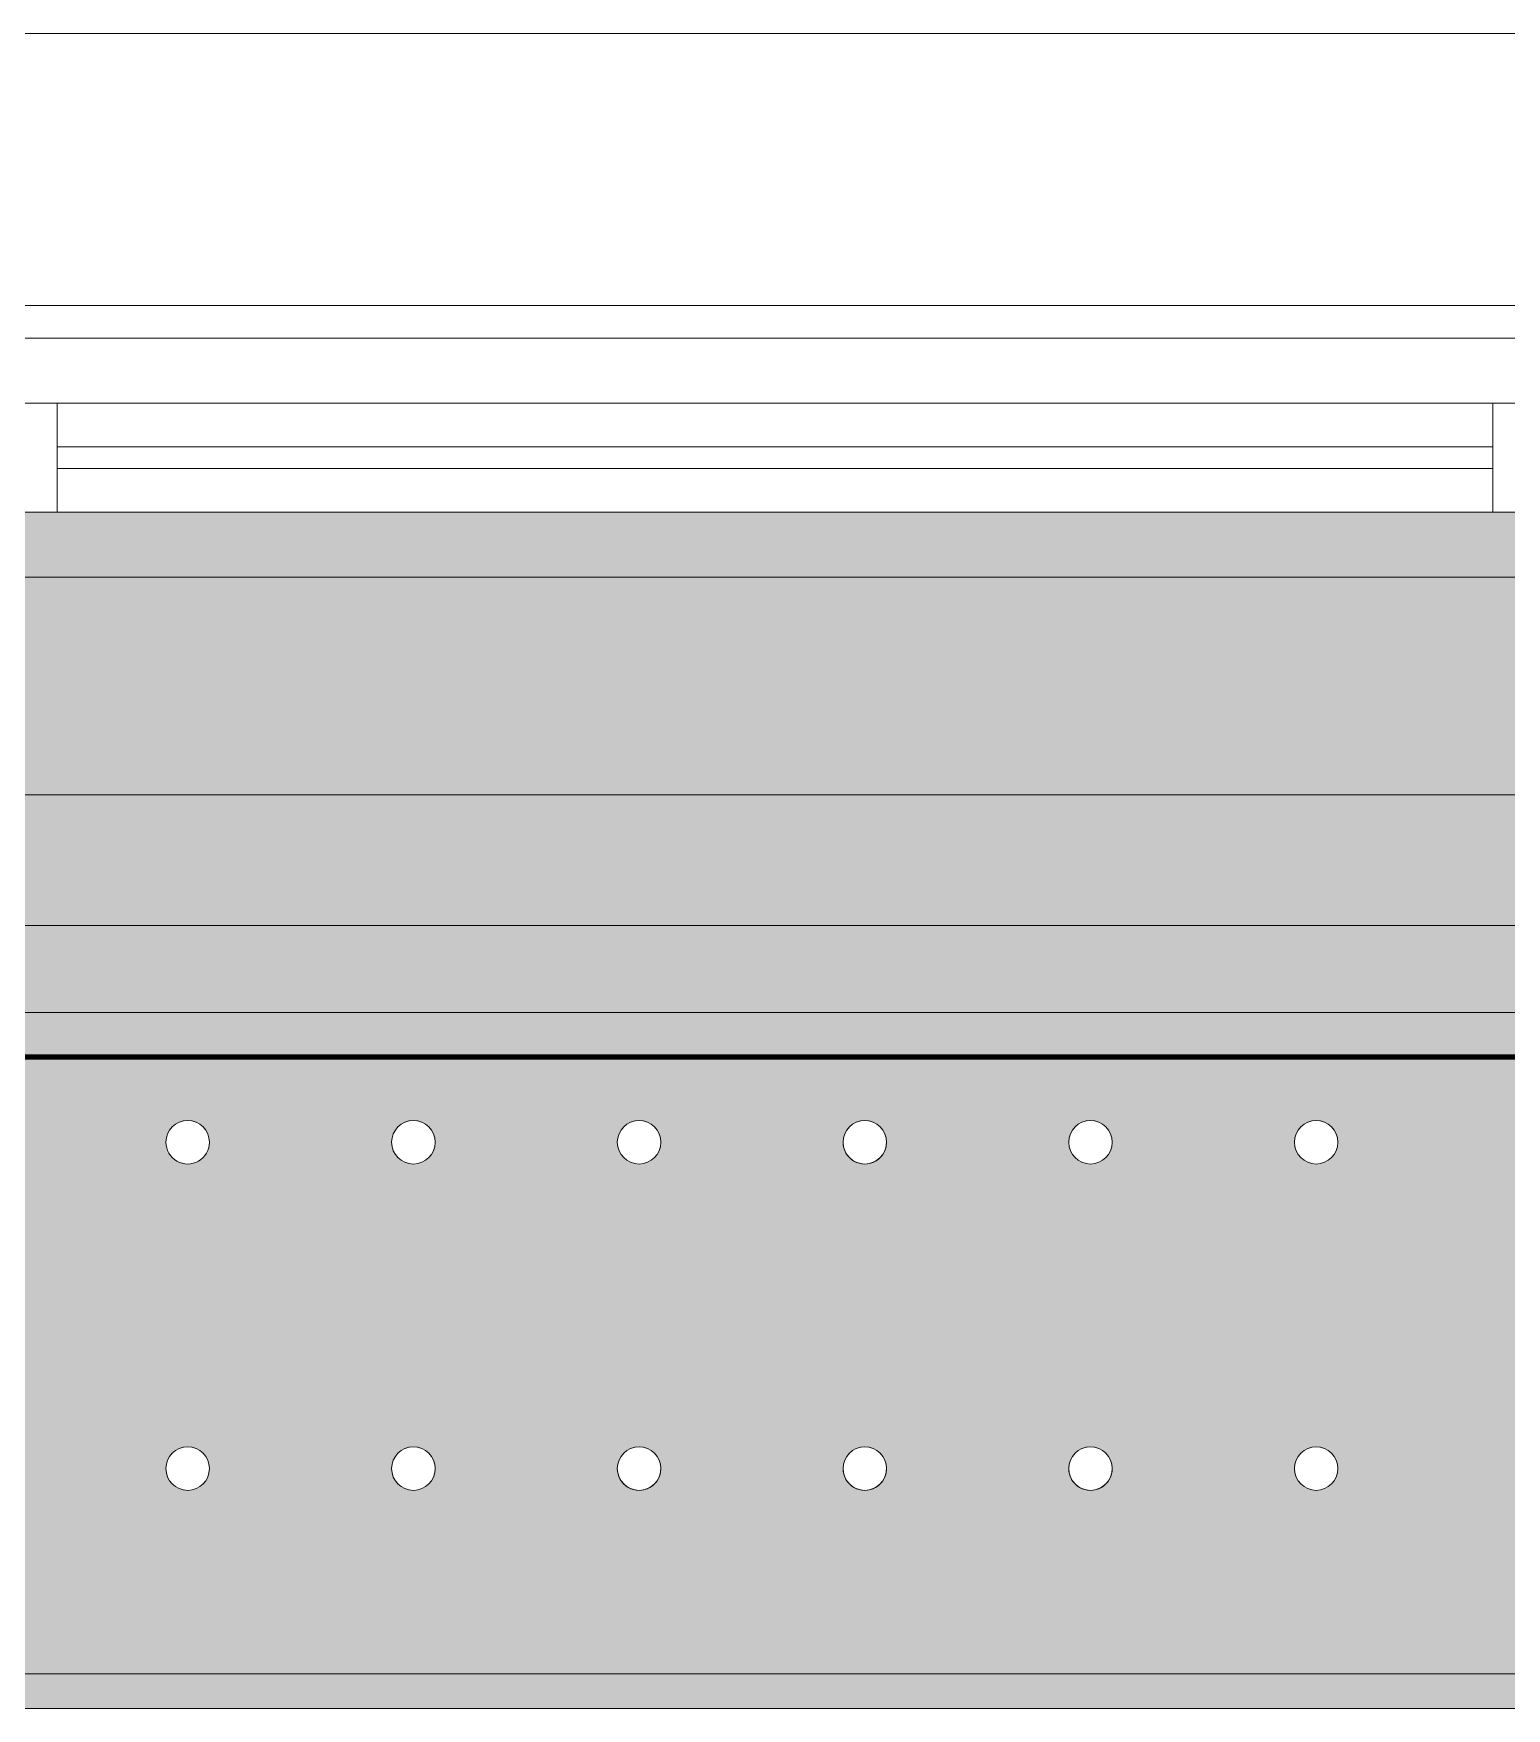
# Model space of a CAD drawing. Header units: millimetres. Extents: x 35524 to 235479, y -8553 to 29000.
# Drawn here: x 68819 to 69496, y 26580 to 27350 of the extents above; entities that cross this region are included whole.
import ezdxf

# ---------------------------------------------------------------- set-up
doc = ezdxf.new("R2010")
doc.units = ezdxf.units.MM
doc.linetypes.add('Осевая', pattern=[3175, 635, -476.25, 1587.5, -476.25])
for name, color, linetype, lineweight in [('A-GLAZ', 7, 'Continuous', 9), ('A-GLAZ-1', 7, 'Continuous', 13), ('Оси-2', 7, 'Осевая', 9)]:
    doc.layers.add(name, color=color, linetype=linetype, lineweight=lineweight)
for name, color, linetype, lineweight, true_color in [('A-WALL-1', 7, 'Continuous', 9, 0xc0c0c0), ('I-WALL-12', 7, 'Continuous', 53, 0xeaa7bf), ('I-WALL-5', 7, 'Continuous', 9, 0xcbc7bf), ('S-WALL-ANLY', 7, 'Continuous', 13, 0x008040), ('Знаки-1', 7, 'Continuous', 9, 0xd4ccbd), ('Знаки-3', 9, 'Continuous', 9, 0x808080), ('Знаки-4', 7, 'Continuous', 9, 0xaba79f), ('Знаки-5', 7, 'Continuous', 9, 0xc1bbaf), ('Знаки-6', 7, 'Continuous', 9, 0xd5cdbe), ('Знаки-7', 7, 'Continuous', 9, 0xd1cabb), ('Знаки-8', 7, 'Continuous', 9, 0xccc5b7)]:
    doc.layers.add(name, color=color, linetype=linetype, lineweight=lineweight, true_color=true_color)
doc.layers.add('Знаки-2', color=7, linetype='Continuous', lineweight=9, transparency=0.5)

# ---------------------------------------------------------------- blocks, each defined once
blk = doc.blocks.new('120_Окно_СКБ_2Ст - 120_Окно_СКБ_2Ст 2500х2500 _мал створка справа_-23206729-План отделки стен 3 этажа в осях 12-23')
at = {"layer": 'A-GLAZ'}
for p, q in [((1250, -5), (-1250, -5)), ((470, -55), (1130, -55)), ((1130, -65), (470, -65))]:
    blk.add_line(p, q, dxfattribs=at)
at = {"layer": 'A-GLAZ-1'}
for p, q in [((1180, -35), (420, -35)), ((470, -85), (470, -35)), ((1130, -85), (1130, -35)), ((400, -85), (1200, -85)), ((1200, -85), (400, -85))]:
    blk.add_line(p, q, dxfattribs=at)
blk = doc.blocks.new('Зашивка радиатора_ с перфорацией М4 - Зашивка радиатора_ с перфорацией М10-31470390-План отделки стен 3 этажа в осях 12-23')
at = {"layer": 'Знаки-2'}
h = blk.add_hatch(color=256, dxfattribs=at)
h.paths.add_polyline_path([(-430, 179.94), (-430, -180), (2030, -180), (2030.59, -140.06), (2050, -140.06), (2050, -120.06), (2070.24, -120.06), (2070.24, 179.94), (-286.8, 179.94)])
h.paths.add_polyline_path([(-248.76, 79.65), (-243.76, 78.31), (-240.1, 74.65), (-238.76, 69.65), (-240.1, 64.65), (-243.76, 60.98), (-248.76, 59.65), (-253.76, 60.98), (-257.42, 64.65), (-258.76, 69.65), (-257.42, 74.65), (-253.76, 78.31), (-251.35, 79.3)])
h.paths.add_polyline_path([(-352.51, 79.65), (-347.51, 78.31), (-343.85, 74.65), (-342.51, 69.65), (-343.85, 64.65), (-347.51, 60.98), (-352.51, 59.65), (-357.51, 60.98), (-361.17, 64.65), (-362.51, 69.65), (-361.17, 74.65), (-357.51, 78.31), (-355.1, 79.3)])
h.paths.add_polyline_path([(-145.01, 79.65), (-140.01, 78.31), (-136.35, 74.65), (-135.01, 69.65), (-136.35, 64.65), (-140.01, 60.98), (-145.01, 59.65), (-150.01, 60.98), (-153.67, 64.65), (-155.01, 69.65), (-153.67, 74.65), (-150.01, 78.31), (-147.6, 79.3)])
h.paths.add_polyline_path([(-41.26, 79.65), (-36.26, 78.31), (-32.6, 74.65), (-31.26, 69.65), (-32.6, 64.65), (-36.26, 60.98), (-41.26, 59.65), (-46.26, 60.98), (-49.92, 64.65), (-51.26, 69.65), (-49.92, 74.65), (-46.26, 78.31), (-43.85, 79.3)])
h.paths.add_polyline_path([(166.24, 79.65), (171.24, 78.31), (174.9, 74.65), (176.24, 69.65), (174.9, 64.65), (171.24, 60.98), (166.24, 59.65), (161.24, 60.98), (157.58, 64.65), (156.24, 69.65), (157.58, 74.65), (161.24, 78.31), (163.65, 79.3)])
h.paths.add_polyline_path([(62.49, 79.65), (67.49, 78.31), (71.15, 74.65), (72.49, 69.65), (71.15, 64.65), (67.49, 60.98), (62.49, 59.65), (57.49, 60.98), (53.83, 64.65), (52.49, 69.65), (53.83, 74.65), (57.49, 78.31), (59.9, 79.3)])
h.paths.add_polyline_path([(269.99, 79.65), (274.99, 78.31), (278.65, 74.65), (279.99, 69.65), (278.65, 64.65), (274.99, 60.98), (269.99, 59.65), (264.99, 60.98), (261.33, 64.65), (259.99, 69.65), (261.33, 74.65), (264.99, 78.31), (267.4, 79.3)])
h.paths.add_polyline_path([(373.74, 79.65), (378.74, 78.31), (382.4, 74.65), (383.74, 69.65), (382.4, 64.65), (378.74, 60.98), (373.74, 59.65), (368.74, 60.98), (365.08, 64.65), (363.74, 69.65), (365.08, 74.65), (368.74, 78.31), (371.15, 79.3)])
h.paths.add_polyline_path([(581.24, 79.65), (586.24, 78.31), (589.9, 74.65), (591.24, 69.65), (589.9, 64.65), (586.24, 60.98), (581.24, 59.65), (576.24, 60.98), (572.58, 64.65), (571.24, 69.65), (572.58, 74.65), (576.24, 78.31), (578.65, 79.3)])
h.paths.add_polyline_path([(477.49, 79.65), (482.49, 78.31), (486.15, 74.65), (487.49, 69.65), (486.15, 64.65), (482.49, 60.98), (477.49, 59.65), (472.49, 60.98), (468.83, 64.65), (467.49, 69.65), (468.83, 74.65), (472.49, 78.31), (474.9, 79.3)])
h.paths.add_polyline_path([(788.74, 79.65), (793.74, 78.31), (797.4, 74.65), (798.74, 69.65), (797.4, 64.65), (793.74, 60.98), (788.74, 59.65), (783.74, 60.98), (780.08, 64.65), (778.74, 69.65), (780.08, 74.65), (783.74, 78.31), (786.15, 79.3)])
h.paths.add_polyline_path([(684.99, 79.65), (689.99, 78.31), (693.65, 74.65), (694.99, 69.65), (693.65, 64.65), (689.99, 60.98), (684.99, 59.65), (679.99, 60.98), (676.33, 64.65), (674.99, 69.65), (676.33, 74.65), (679.99, 78.31), (682.4, 79.3)])
h.paths.add_polyline_path([(996.24, 79.65), (1001.24, 78.31), (1004.9, 74.65), (1006.24, 69.65), (1004.9, 64.65), (1001.24, 60.98), (996.24, 59.65), (991.24, 60.98), (987.58, 64.65), (986.24, 69.65), (987.66, 74.75), (991.24, 78.31), (993.65, 79.3)])
h.paths.add_polyline_path([(892.49, 79.65), (897.49, 78.31), (901.15, 74.65), (902.49, 69.65), (901.15, 64.65), (897.49, 60.98), (892.49, 59.65), (887.49, 60.98), (883.83, 64.65), (882.49, 69.65), (883.83, 74.65), (887.49, 78.31), (889.9, 79.3)])
h.paths.add_polyline_path([(1203.74, 79.65), (1208.74, 78.31), (1212.4, 74.65), (1213.74, 69.65), (1212.4, 64.65), (1208.74, 60.98), (1203.74, 59.65), (1198.74, 60.98), (1195.08, 64.65), (1193.74, 69.65), (1195.08, 74.65), (1198.74, 78.31), (1201.15, 79.3)])
h.paths.add_polyline_path([(1099.99, 79.65), (1104.99, 78.31), (1108.65, 74.65), (1109.99, 69.65), (1108.65, 64.65), (1104.99, 60.98), (1099.99, 59.65), (1094.99, 60.98), (1091.33, 64.65), (1089.99, 69.65), (1091.33, 74.65), (1094.99, 78.31), (1097.4, 79.3)])
h.paths.add_polyline_path([(1307.49, 79.65), (1312.49, 78.31), (1316.15, 74.65), (1317.49, 69.65), (1316.15, 64.65), (1312.49, 60.98), (1307.49, 59.65), (1302.49, 60.98), (1298.83, 64.65), (1297.49, 69.65), (1298.83, 74.65), (1302.49, 78.31), (1304.9, 79.3)])
h.paths.add_polyline_path([(1411.24, 79.65), (1416.24, 78.31), (1419.9, 74.65), (1421.24, 69.65), (1419.9, 64.65), (1416.24, 60.98), (1411.24, 59.65), (1406.24, 60.98), (1402.58, 64.65), (1401.24, 69.65), (1402.58, 74.65), (1406.24, 78.31), (1408.65, 79.3)])
h.paths.add_polyline_path([(1514.99, 79.65), (1519.99, 78.31), (1523.65, 74.65), (1524.99, 69.65), (1523.65, 64.65), (1519.99, 60.98), (1514.99, 59.65), (1509.99, 60.98), (1506.33, 64.65), (1504.99, 69.65), (1506.33, 74.65), (1509.99, 78.31), (1512.4, 79.3)])
h.paths.add_polyline_path([(1722.49, 79.65), (1727.49, 78.31), (1731.15, 74.65), (1732.49, 69.65), (1731.15, 64.65), (1727.49, 60.98), (1722.49, 59.65), (1717.49, 60.98), (1713.83, 64.65), (1712.49, 69.65), (1713.83, 74.65), (1717.49, 78.31), (1719.9, 79.3)])
h.paths.add_polyline_path([(1618.74, 79.65), (1623.74, 78.31), (1627.4, 74.65), (1628.74, 69.65), (1627.4, 64.65), (1623.74, 60.98), (1618.74, 59.65), (1613.74, 60.98), (1610.08, 64.65), (1608.74, 69.65), (1610.08, 74.65), (1613.74, 78.31), (1616.15, 79.3)])
h.paths.add_polyline_path([(1981.24, 79.65), (1986.24, 78.31), (1989.9, 74.65), (1991.24, 69.65), (1989.9, 64.65), (1986.24, 60.98), (1981.24, 59.65), (1976.24, 60.98), (1972.58, 64.65), (1971.24, 69.65), (1972.58, 74.65), (1976.24, 78.31), (1978.65, 79.3)])
h.paths.add_polyline_path([(1929.99, 79.65), (1934.99, 78.31), (1938.65, 74.65), (1939.99, 69.65), (1938.65, 64.65), (1934.99, 60.98), (1929.99, 59.65), (1924.99, 60.98), (1921.33, 64.65), (1919.99, 69.65), (1921.33, 74.65), (1924.99, 78.31), (1927.4, 79.3)])
h.paths.add_polyline_path([(1826.24, 79.65), (1831.24, 78.31), (1834.9, 74.65), (1836.24, 69.65), (1834.9, 64.65), (1831.24, 60.98), (1826.24, 59.65), (1821.24, 60.98), (1817.58, 64.65), (1816.24, 69.65), (1817.58, 74.65), (1821.24, 78.31), (1823.65, 79.3)])
h.paths.add_polyline_path([(2033.74, 79.65), (2038.74, 78.31), (2042.4, 74.65), (2043.74, 69.65), (2042.4, 64.65), (2038.74, 60.98), (2033.74, 59.65), (2028.74, 60.98), (2025.08, 64.65), (2023.74, 69.65), (2025.08, 74.65), (2028.74, 78.31), (2031.15, 79.3)])
h.paths.add_polyline_path([(2140.08, 79.3), (2132.49, 78.31), (2130.42, 76.72), (2127.49, 69.65), (2130.42, 62.57), (2132.49, 60.98), (2140.08, 59.99), (2144.56, 62.57), (2147.15, 67.06), (2147.15, 72.23), (2142.49, 78.31)])
h.paths.add_polyline_path([(-352.51, -70.35), (-347.51, -71.69), (-343.85, -75.35), (-342.51, -80.35), (-343.85, -85.35), (-347.51, -89.02), (-352.51, -90.35), (-357.51, -89.02), (-361.17, -85.35), (-362.51, -80.35), (-361.17, -75.35), (-357.51, -71.69), (-355.1, -70.7)])
h.paths.add_polyline_path([(-248.76, -70.35), (-243.76, -71.69), (-240.1, -75.35), (-238.76, -80.35), (-240.1, -85.35), (-243.76, -89.02), (-248.76, -90.35), (-253.76, -89.02), (-257.42, -85.35), (-258.76, -80.35), (-257.42, -75.35), (-253.76, -71.69), (-251.35, -70.7)])
h.paths.add_polyline_path([(-41.26, -70.35), (-36.26, -71.69), (-32.6, -75.35), (-31.26, -80.35), (-32.6, -85.35), (-36.26, -89.02), (-41.26, -90.35), (-46.26, -89.02), (-49.92, -85.35), (-51.26, -80.35), (-49.92, -75.35), (-46.26, -71.69), (-43.85, -70.7)])
h.paths.add_polyline_path([(-145.01, -70.35), (-140.01, -71.69), (-136.35, -75.35), (-135.01, -80.35), (-136.35, -85.35), (-140.01, -89.02), (-145.01, -90.35), (-150.01, -89.02), (-153.67, -85.35), (-155.01, -80.35), (-153.67, -75.35), (-150.01, -71.69), (-147.6, -70.7)])
h.paths.add_polyline_path([(62.49, -70.35), (67.49, -71.69), (71.15, -75.35), (72.49, -80.35), (71.15, -85.35), (67.49, -89.02), (62.49, -90.35), (57.49, -89.02), (53.83, -85.35), (52.49, -80.35), (53.83, -75.35), (57.49, -71.69), (59.9, -70.7)])
h.paths.add_polyline_path([(166.24, -70.35), (171.24, -71.69), (174.9, -75.35), (176.24, -80.35), (174.9, -85.35), (171.24, -89.02), (166.24, -90.35), (161.24, -89.02), (157.58, -85.35), (156.24, -80.35), (157.58, -75.35), (161.24, -71.69), (163.65, -70.7)])
h.paths.add_polyline_path([(269.99, -70.35), (274.99, -71.69), (278.65, -75.35), (279.99, -80.35), (278.65, -85.35), (274.99, -89.02), (269.99, -90.35), (264.99, -89.02), (261.33, -85.35), (259.99, -80.35), (261.33, -75.35), (264.99, -71.69), (267.4, -70.7)])
h.paths.add_polyline_path([(373.74, -70.35), (378.74, -71.69), (382.4, -75.35), (383.74, -80.35), (382.4, -85.35), (378.74, -89.02), (373.74, -90.35), (368.74, -89.02), (365.08, -85.35), (363.74, -80.35), (365.08, -75.35), (368.74, -71.69), (371.15, -70.7)])
h.paths.add_polyline_path([(477.49, -70.35), (482.49, -71.69), (486.15, -75.35), (487.49, -80.35), (486.15, -85.35), (482.49, -89.02), (477.49, -90.35), (472.49, -89.02), (468.83, -85.35), (467.49, -80.35), (468.83, -75.35), (472.49, -71.69), (474.9, -70.7)])
h.paths.add_polyline_path([(581.24, -70.35), (586.24, -71.69), (589.9, -75.35), (591.24, -80.35), (589.9, -85.35), (586.24, -89.02), (581.24, -90.35), (576.24, -89.02), (572.58, -85.35), (571.24, -80.35), (572.58, -75.35), (576.24, -71.69), (578.65, -70.7)])
h.paths.add_polyline_path([(684.99, -70.35), (689.99, -71.69), (693.65, -75.35), (694.99, -80.35), (693.65, -85.35), (689.99, -89.02), (684.99, -90.35), (679.99, -89.02), (676.33, -85.35), (674.99, -80.35), (676.33, -75.35), (679.99, -71.69), (682.4, -70.7)])
h.paths.add_polyline_path([(892.49, -70.35), (897.49, -71.69), (901.15, -75.35), (902.49, -80.35), (901.15, -85.35), (897.49, -89.02), (892.49, -90.35), (887.49, -89.02), (883.83, -85.35), (882.49, -80.35), (883.83, -75.35), (887.49, -71.69), (889.9, -70.7)])
h.paths.add_polyline_path([(788.74, -70.35), (793.74, -71.69), (797.4, -75.35), (798.74, -80.35), (797.4, -85.35), (793.74, -89.02), (788.74, -90.35), (783.74, -89.02), (780.08, -85.35), (778.74, -80.35), (780.08, -75.35), (783.74, -71.69), (786.15, -70.7)])
h.paths.add_polyline_path([(996.24, -70.35), (1001.24, -71.69), (1004.9, -75.35), (1006.24, -80.35), (1004.9, -85.35), (1001.24, -89.02), (996.24, -90.35), (991.24, -89.02), (987.58, -85.35), (986.24, -80.35), (987.66, -75.25), (991.24, -71.69), (993.65, -70.7)])
h.paths.add_polyline_path([(1099.99, -70.35), (1104.99, -71.69), (1108.65, -75.35), (1109.99, -80.35), (1108.65, -85.35), (1104.99, -89.02), (1099.99, -90.35), (1094.99, -89.02), (1091.33, -85.35), (1089.99, -80.35), (1091.33, -75.35), (1094.99, -71.69), (1097.4, -70.7)])
h.paths.add_polyline_path([(1307.49, -70.35), (1312.49, -71.69), (1316.15, -75.35), (1317.49, -80.35), (1316.15, -85.35), (1312.49, -89.02), (1307.49, -90.35), (1302.49, -89.02), (1298.83, -85.35), (1297.49, -80.35), (1298.83, -75.35), (1302.49, -71.69), (1304.9, -70.7)])
h.paths.add_polyline_path([(1203.74, -70.35), (1208.74, -71.69), (1212.4, -75.35), (1213.74, -80.35), (1212.4, -85.35), (1208.74, -89.02), (1203.74, -90.35), (1198.74, -89.02), (1195.08, -85.35), (1193.74, -80.35), (1195.08, -75.35), (1198.74, -71.69), (1201.15, -70.7)])
h.paths.add_polyline_path([(1514.99, -70.35), (1519.99, -71.69), (1523.65, -75.35), (1524.99, -80.35), (1523.65, -85.35), (1519.99, -89.02), (1514.99, -90.35), (1509.99, -89.02), (1506.33, -85.35), (1504.99, -80.35), (1506.33, -75.35), (1509.99, -71.69), (1512.4, -70.7)])
h.paths.add_polyline_path([(1411.24, -70.35), (1416.24, -71.69), (1419.9, -75.35), (1421.24, -80.35), (1419.9, -85.35), (1416.24, -89.02), (1411.24, -90.35), (1406.24, -89.02), (1402.58, -85.35), (1401.24, -80.35), (1402.58, -75.35), (1406.24, -71.69), (1408.65, -70.7)])
h.paths.add_polyline_path([(1722.49, -70.35), (1727.49, -71.69), (1731.15, -75.35), (1732.49, -80.35), (1731.15, -85.35), (1727.49, -89.02), (1722.49, -90.35), (1717.49, -89.02), (1713.83, -85.35), (1712.49, -80.35), (1713.83, -75.35), (1717.49, -71.69), (1719.9, -70.7)])
h.paths.add_polyline_path([(1618.74, -70.35), (1623.74, -71.69), (1627.4, -75.35), (1628.74, -80.35), (1627.4, -85.35), (1623.74, -89.02), (1618.74, -90.35), (1613.74, -89.02), (1610.08, -85.35), (1608.74, -80.35), (1610.08, -75.35), (1613.74, -71.69), (1616.15, -70.7)])
h.paths.add_polyline_path([(1981.24, -70.35), (1986.24, -71.69), (1989.9, -75.35), (1991.24, -80.35), (1989.9, -85.35), (1986.24, -89.02), (1981.24, -90.35), (1976.24, -89.02), (1972.58, -85.35), (1971.24, -80.35), (1972.58, -75.35), (1976.24, -71.69), (1978.65, -70.7)])
h.paths.add_polyline_path([(1929.99, -70.35), (1934.99, -71.69), (1938.65, -75.35), (1939.99, -80.35), (1938.65, -85.35), (1934.99, -89.02), (1929.99, -90.35), (1924.99, -89.02), (1921.33, -85.35), (1919.99, -80.35), (1921.33, -75.35), (1924.99, -71.69), (1927.4, -70.7)])
h.paths.add_polyline_path([(1826.24, -70.35), (1831.24, -71.69), (1834.9, -75.35), (1836.24, -80.35), (1834.9, -85.35), (1831.24, -89.02), (1826.24, -90.35), (1821.24, -89.02), (1817.58, -85.35), (1816.24, -80.35), (1817.58, -75.35), (1821.24, -71.69), (1823.65, -70.7)])
h.paths.add_polyline_path([(2033.74, -70.35), (2038.74, -71.69), (2042.4, -75.35), (2043.74, -80.35), (2042.4, -85.35), (2038.74, -89.02), (2033.74, -90.35), (2028.74, -89.02), (2025.08, -85.35), (2023.74, -80.35), (2025.08, -75.35), (2028.74, -71.69), (2031.15, -70.7)])
h.paths.add_polyline_path([(2134.9, -70.7), (2130.42, -73.28), (2127.49, -80.35), (2130.42, -87.43), (2132.49, -89.02), (2137.49, -90.35), (2144.56, -87.43), (2147.15, -82.94), (2147.15, -77.77), (2142.49, -71.69)])
for points in [[(-430, 179.94), (-429.08, 163.94), (2070, 163.94), (2070, 179.94), (-429.76, 179.94)], [(-286.8, 179.94), (-319, 179.94), (-318.32, 163.94), (-279, 164.96), (-279.68, 179.94), (-284.86, 179.94)], [(-318.32, 179.94), (-319, 179.94), (-318.32, 163.94), (-279, 164.96), (-279.68, 179.94), (-316.32, 179.94)], [(-307.66, 179.94), (-309, 179.94), (-308.66, 163.94), (-289, 164.35), (-289.34, 179.94), (-306.07, 179.94)], [(-289.34, 179.94), (-309, 179.94), (-308.66, 163.94), (-289, 164.35), (-289, 179.94)], [(-179.68, 179.94), (-219, 179.94), (-218.32, 163.94), (-179, 163.94), (-179, 179.94)], [(-179, 179.94), (-219, 179.94), (-218.32, 163.94), (-179, 163.94)], [(-199, 179.94), (-209, 179.94), (-208.66, 163.94), (-189, 163.94), (-189.34, 179.94), (-196.41, 179.94)], [(-199, 179.94), (-209, 179.94), (-208.66, 163.94), (-189, 163.94), (-189.34, 179.94), (-196.41, 179.94)], [(-119, 179.94), (-118.32, 163.94), (-79, 163.94), (-79.68, 179.94), (-118.32, 179.94)], [(-119, 179.94), (-118.32, 163.94), (-79, 163.94), (-79.68, 179.94), (-118.32, 179.94)], [(-109, 179.94), (-108.66, 163.94), (-89, 163.94), (-89.34, 179.94), (-108.66, 179.94)], [(-109, 179.94), (-108.66, 163.94), (-89, 163.94), (-89.34, 179.94), (-108.66, 179.94)], [(-19, 179.94), (-18.32, 163.94), (21, 163.94), (20.32, 179.94), (-18.32, 179.94)], [(-4, 179.94), (-19, 179.94), (-18.32, 163.94), (21, 163.94), (20.32, 179.94), (-1.59, 179.94)], [(8.07, 179.94), (-9, 179.94), (-8.66, 163.94), (11, 163.94), (10.66, 179.94), (9.66, 179.94)], [(-9, 179.94), (-8.66, 163.94), (11, 163.94), (10.66, 179.94), (-8.66, 179.94)], [(91, 179.94), (81, 179.94), (81.68, 163.94), (121, 163.94), (120.32, 179.94), (91.34, 179.94)], [(83.68, 179.94), (81, 179.94), (81.68, 163.94), (121, 163.94), (120.32, 179.94), (86.86, 179.94)], [(93.93, 179.94), (91, 179.94), (91.34, 163.94), (111, 163.94), (110.66, 179.94), (95.82, 179.94)], [(93.93, 179.94), (91, 179.94), (91.34, 163.94), (111, 163.94), (110.66, 179.94), (96, 179.94)], [(181, 179.94), (181.68, 163.94), (221, 163.94), (220.32, 179.94), (181.68, 179.94)], [(181, 179.94), (181.68, 163.94), (221, 163.94), (220.32, 179.94), (181.68, 179.94)], [(208.07, 179.94), (191, 179.94), (191.34, 163.94), (211, 163.94), (210.66, 179.94), (209.66, 179.94)], [(201, 179.94), (191, 179.94), (191.34, 163.94), (211, 163.94), (210.66, 179.94), (203.59, 179.94)], [(281, 179.94), (281.68, 163.94), (321, 163.94), (320.32, 179.94), (281.68, 179.94)], [(281, 179.94), (281.68, 163.94), (321, 163.94), (320.32, 179.94), (281.68, 179.94)], [(301, 179.94), (291, 179.94), (291.34, 163.94), (311, 163.94), (310.66, 179.94), (303.59, 179.94)], [(291, 179.94), (291.34, 163.94), (311, 163.94), (310.66, 179.94), (291.34, 179.94)], [(-430, -180), (-430, -380), (-400, -380), (-400, -370.06), (400, -370.06), (400, -380), (430, -380), (430, -370.06), (2000, -370.46), (2000, -380), (2030, -380), (2030, -180), (-286.8, -180)]]:
    blk.add_hatch(color=256, dxfattribs=at).paths.add_polyline_path(points)
at = {"layer": 'Знаки-1'}
for p, q in [((-309, 179.94), (-304.19, 179.94)), ((-304.19, 179.94), (-309, 179.94)), ((-304, 179.94), (-301.59, 179.94)), ((-301.59, 179.94), (-304, 179.94)), ((-301.59, 179.94), (-294, 179.94)), ((-294, 179.94), (-301.59, 179.94)), ((-293.81, 179.94), (-289.34, 179.94)), ((-289, 179.94), (-293.81, 179.94)), ((-289.34, 179.94), (-289, 179.94)), ((-207.72, 179.94), (-204.18, 179.94)), ((-204.18, 179.94), (-207.72, 179.94)), ((-204, 179.94), (-194, 179.94)), ((-194, 179.94), (-204, 179.94)), ((-193.82, 179.94), (-190.28, 179.94)), ((-190.28, 179.94), (-193.82, 179.94)), ((-107.72, 179.94), (-104.18, 179.94)), ((-104.18, 179.94), (-107.72, 179.94)), ((-104, 179.94), (-94, 179.94)), ((-99, 179.94), (-104, 179.94)), ((-94, 179.94), (-99, 179.94)), ((-93.82, 179.94), (-90.28, 179.94)), ((-90.28, 179.94), (-93.82, 179.94)), ((-9, 179.94), (-4.19, 179.94)), ((-8.66, 179.94), (-9, 179.94)), ((-4.19, 179.94), (-8.66, 179.94)), ((-4, 179.94), (6, 179.94)), ((6, 179.94), (-4, 179.94)), ((6.19, 179.94), (11, 179.94)), ((11, 179.94), (6.19, 179.94)), ((92.28, 179.94), (95.82, 179.94)), ((95.82, 179.94), (92.28, 179.94)), ((96, 179.94), (106, 179.94)), ((106, 179.94), (96, 179.94)), ((106.18, 179.94), (109.72, 179.94)), ((109.72, 179.94), (106.18, 179.94)), ((192.28, 179.94), (195.82, 179.94)), ((195.82, 179.94), (192.28, 179.94)), ((196, 179.94), (206, 179.94)), ((206, 179.94), (196, 179.94)), ((206.18, 179.94), (209.72, 179.94)), ((209.72, 179.94), (206.18, 179.94)), ((291, 179.94), (295.81, 179.94)), ((295.81, 179.94), (291, 179.94)), ((296, 179.94), (306, 179.94)), ((298.41, 179.94), (296, 179.94)), ((306, 179.94), (298.41, 179.94)), ((306.19, 179.94), (311, 179.94)), ((311, 179.94), (306.19, 179.94)), ((-309, 163.94), (-304.19, 163.94)), ((-304.19, 163.94), (-309, 163.94)), ((-304, 163.94), (-301.78, 163.94)), ((-301.78, 163.94), (-304, 163.94)), ((-301.59, 163.94), (-294, 163.94)), ((-294, 163.94), (-301.59, 163.94)), ((-293.81, 163.94), (-289, 163.94)), ((-289, 163.94), (-293.81, 163.94)), ((-207.72, 163.94), (-204.18, 163.94)), ((-204.18, 163.94), (-207.72, 163.94)), ((-204, 163.94), (-194, 163.94)), ((-194, 163.94), (-204, 163.94)), ((-193.82, 163.94), (-190.28, 163.94)), ((-190.28, 163.94), (-193.82, 163.94)), ((-107.72, 163.94), (-104.18, 163.94)), ((-104.18, 163.94), (-107.72, 163.94)), ((-104, 163.94), (-94, 163.94)), ((-94, 163.94), (-104, 163.94)), ((-93.82, 163.94), (-90.28, 163.94)), ((-90.28, 163.94), (-93.82, 163.94)), ((-9, 163.94), (-4.19, 163.94)), ((-4.19, 163.94), (-9, 163.94)), ((-4, 163.94), (6, 163.94)), ((6, 163.94), (-4, 163.94)), ((6.19, 163.94), (11, 163.94)), ((11, 163.94), (6.19, 163.94)), ((92.28, 163.94), (95.82, 163.94)), ((95.82, 163.94), (92.28, 163.94)), ((96, 163.94), (106, 163.94)), ((106, 163.94), (96, 163.94)), ((106.18, 163.94), (109.72, 163.94)), ((109.72, 163.94), (106.18, 163.94)), ((192.28, 163.94), (195.82, 163.94)), ((195.82, 163.94), (192.28, 163.94)), ((196, 163.94), (206, 163.94)), ((206, 163.94), (196, 163.94)), ((206.18, 163.94), (209.72, 163.94)), ((209.72, 163.94), (206.18, 163.94)), ((291, 163.94), (295.81, 163.94)), ((295.81, 163.94), (291, 163.94)), ((296, 163.94), (306, 163.94)), ((306, 163.94), (296, 163.94)), ((306.19, 163.94), (311, 163.94)), ((311, 163.94), (306.19, 163.94))]:
    blk.add_line(p, q, dxfattribs=at)
at = {"layer": 'Знаки-3'}
for p, q in [((2070.24, 179.94), (-430, 179.94)), ((2030, -180), (-430, -180)), ((-430, -180), (2030, -180))]:
    blk.add_line(p, q, dxfattribs=at)
for centre, start, end in [((-248.76, 69.65), 0, 180), ((-145.01, 69.65), 0, 180), ((-41.26, 69.65), 0, 180), ((62.49, 69.65), 0, 180), ((166.24, 69.65), 0, 180), ((269.99, 69.65), 0, 180), ((-248.76, 69.65), 180, 360), ((-145.01, 69.65), 180, 360), ((-41.26, 69.65), 180, 360), ((62.49, 69.65), 180, 360), ((166.24, 69.65), 180, 360), ((269.99, 69.65), 180, 360), ((-248.76, -80.35), 0, 180), ((-145.01, -80.35), 0, 180), ((-41.26, -80.35), 0, 180), ((62.49, -80.35), 0, 180), ((166.24, -80.35), 0, 180), ((269.99, -80.35), 360, 180), ((-248.76, -80.35), 180, 360), ((-145.01, -80.35), 180, 360), ((-41.26, -80.35), 180, 360), ((62.49, -80.35), 180, 360), ((166.24, -80.35), 180, 360), ((269.99, -80.35), 180, 360)]:
    blk.add_arc(centre, 10, start, end, dxfattribs=at)
at = {"layer": 'Знаки-4'}
for p, q in [((-429.76, 179.94), (2070, 179.94)), ((-429.08, 179.94), (2024.22, 179.94)), ((1897.99, 163.94), (-384.53, 163.94))]:
    blk.add_line(p, q, dxfattribs=at)
for centre, start, end in [((-248.76, 69.65), 0, 180), ((-145.01, 69.65), 360, 180), ((-41.26, 69.65), 360, 180), ((62.49, 69.65), 360, 180), ((166.24, 69.65), 0, 180), ((269.99, 69.65), 0, 180), ((-248.76, 69.65), 180, 360), ((-145.01, 69.65), 180, 360), ((-41.26, 69.65), 180, 360), ((62.49, 69.65), 180, 360), ((166.24, 69.65), 180, 360), ((269.99, 69.65), 180, 360), ((-248.76, -80.35), 0, 180), ((-145.01, -80.35), 0, 180), ((-41.26, -80.35), 360, 180), ((62.49, -80.35), 0, 180), ((166.24, -80.35), 0, 180), ((269.99, -80.35), 360, 180), ((-248.76, -80.35), 180, 360), ((-145.01, -80.35), 180, 360), ((-41.26, -80.35), 180, 360), ((62.49, -80.35), 180, 360), ((166.24, -80.35), 180, 360), ((269.99, -80.35), 180, 360)]:
    blk.add_arc(centre, 10, start, end, dxfattribs=at)
at = {"layer": 'Знаки-5'}
for p, q in [((-319, 179.94), (-429.08, 179.94)), ((-319, 179.94), (-313.14, 179.94)), ((-279, 179.94), (-319, 179.94)), ((-313.14, 179.94), (-309, 179.94)), ((-309, 179.94), (-279, 179.94)), ((-219, 179.94), (-279, 179.94)), ((-219, 179.94), (-209, 179.94)), ((-209, 179.94), (-219, 179.94)), ((-209, 179.94), (-189, 179.94)), ((-189, 179.94), (-209, 179.94)), ((-189, 179.94), (-184.86, 179.94)), ((-179, 179.94), (-189, 179.94)), ((-184.86, 179.94), (-179, 179.94)), ((-119, 179.94), (-179, 179.94)), ((-119, 179.94), (-79, 179.94)), ((-79, 179.94), (-119, 179.94)), ((-19, 179.94), (-79, 179.94)), ((-19, 179.94), (21, 179.94)), ((21, 179.94), (-19, 179.94)), ((81, 179.94), (21, 179.94)), ((81, 179.94), (91, 179.94)), ((86.86, 179.94), (81, 179.94)), ((91, 179.94), (86.86, 179.94)), ((91, 179.94), (91.34, 179.94)), ((111, 179.94), (91, 179.94)), ((91.34, 179.94), (111, 179.94)), ((111, 179.94), (121, 179.94)), ((120.32, 179.94), (111, 179.94)), ((121, 179.94), (120.32, 179.94)), ((181, 179.94), (121, 179.94)), ((181, 179.94), (221, 179.94)), ((221, 179.94), (181, 179.94)), ((281, 179.94), (221, 179.94)), ((281, 179.94), (321, 179.94)), ((321, 179.94), (281, 179.94)), ((381, 179.94), (321, 179.94)), ((-384.53, 163.94), (-319, 163.94)), ((-319, 163.94), (-299, 163.94)), ((-285.19, 163.94), (-319, 163.94)), ((-299, 163.94), (-285.19, 163.94)), ((-284.86, 163.94), (-281.68, 163.94)), ((-281.68, 163.94), (-284.86, 163.94)), ((-281.68, 163.94), (-279, 163.94)), ((-279, 163.94), (-281.68, 163.94)), ((-279, 163.94), (-219, 163.94)), ((-219, 163.94), (-209, 163.94)), ((-209, 163.94), (-219, 163.94)), ((-209, 163.94), (-189, 163.94)), ((-189, 163.94), (-209, 163.94)), ((-189, 163.94), (-179, 163.94)), ((-179, 163.94), (-189, 163.94)), ((-179, 163.94), (-119, 163.94)), ((-119, 163.94), (-79, 163.94)), ((-116.32, 163.94), (-119, 163.94)), ((-79, 163.94), (-116.32, 163.94)), ((-79, 163.94), (-19, 163.94)), ((-19, 163.94), (21, 163.94)), ((21, 163.94), (-19, 163.94)), ((21, 163.94), (81, 163.94)), ((81, 163.94), (91, 163.94)), ((91, 163.94), (81, 163.94)), ((91, 163.94), (111, 163.94)), ((111, 163.94), (91, 163.94)), ((111, 163.94), (121, 163.94)), ((121, 163.94), (111, 163.94)), ((121, 163.94), (181, 163.94)), ((181, 163.94), (221, 163.94)), ((221, 163.94), (181, 163.94)), ((221, 163.94), (281, 163.94)), ((281, 163.94), (321, 163.94)), ((321, 163.94), (281, 163.94)), ((321, 163.94), (381, 163.94)), ((-429.76, -180), (2030, -180)), ((2030, -180), (-429.76, -180))]:
    blk.add_line(p, q, dxfattribs=at)
at = {"layer": 'Знаки-6'}
for p, q in [((-304.18, 179.94), (-307.66, 179.94)), ((-294, 179.94), (-304, 179.94)), ((-290.34, 179.94), (-293.82, 179.94)), ((-204.18, 179.94), (-207.66, 179.94)), ((-194, 179.94), (-204, 179.94)), ((-190.34, 179.94), (-193.82, 179.94)), ((-104.73, 179.94), (-107.66, 179.94)), ((-94, 179.94), (-104, 179.94)), ((-90.34, 179.94), (-93.82, 179.94)), ((-4.18, 179.94), (-7.66, 179.94)), ((6, 179.94), (-4, 179.94)), ((9.66, 179.94), (6.18, 179.94)), ((95.82, 179.94), (92.34, 179.94)), ((106, 179.94), (96, 179.94)), ((109.66, 179.94), (106.18, 179.94)), ((195.82, 179.94), (192.34, 179.94)), ((206, 179.94), (196, 179.94)), ((209.66, 179.94), (206.18, 179.94)), ((295.82, 179.94), (292.34, 179.94)), ((306, 179.94), (296, 179.94)), ((309.66, 179.94), (306.18, 179.94)), ((-307.66, 163.94), (-304.18, 163.94)), ((-304, 163.94), (-301.77, 163.94)), ((-301.59, 163.94), (-294, 163.94)), ((-293.82, 163.94), (-290.34, 163.94)), ((-207.66, 163.94), (-204.18, 163.94)), ((-204, 163.94), (-194, 163.94)), ((-193.82, 163.94), (-190.34, 163.94)), ((-107.66, 163.94), (-104.73, 163.94)), ((-104, 163.94), (-94, 163.94)), ((-93.82, 163.94), (-90.34, 163.94)), ((-7.66, 163.94), (-4.18, 163.94)), ((-4, 163.94), (6, 163.94)), ((6.18, 163.94), (9.66, 163.94)), ((92.34, 163.94), (95.82, 163.94)), ((96, 163.94), (106, 163.94)), ((106.18, 163.94), (109.66, 163.94)), ((192.34, 163.94), (195.82, 163.94)), ((196, 163.94), (206, 163.94)), ((206.18, 163.94), (209.66, 163.94)), ((292.34, 163.94), (295.82, 163.94)), ((296, 163.94), (306, 163.94)), ((306.18, 163.94), (309.66, 163.94))]:
    blk.add_line(p, q, dxfattribs=at)
at = {"layer": 'Знаки-7'}
for p, q in [((-309, 179.94), (-318.32, 179.94)), ((-307.72, 179.94), (-304.18, 179.94)), ((-304.18, 179.94), (-307.72, 179.94)), ((-304, 179.94), (-294, 179.94)), ((-294, 179.94), (-304, 179.94)), ((-293.82, 179.94), (-290.28, 179.94)), ((-290.28, 179.94), (-293.82, 179.94)), ((-279.68, 179.94), (-289, 179.94)), ((-209, 179.94), (-218.32, 179.94)), ((-209, 179.94), (-206.07, 179.94)), ((-204.19, 179.94), (-209, 179.94)), ((-206.07, 179.94), (-204.19, 179.94)), ((-204, 179.94), (-196.41, 179.94)), ((-201.59, 179.94), (-204, 179.94)), ((-194, 179.94), (-201.59, 179.94)), ((-196.41, 179.94), (-194, 179.94)), ((-193.81, 179.94), (-189, 179.94)), ((-189, 179.94), (-193.81, 179.94)), ((-179.68, 179.94), (-189, 179.94)), ((-109, 179.94), (-118.32, 179.94)), ((-109, 179.94), (-94, 179.94)), ((-107.66, 179.94), (-109, 179.94)), ((-94, 179.94), (-107.66, 179.94)), ((-93.81, 179.94), (-89, 179.94)), ((-89, 179.94), (-93.81, 179.94)), ((-79.68, 179.94), (-89, 179.94)), ((-9, 179.94), (-18.32, 179.94)), ((-7.72, 179.94), (-4.18, 179.94)), ((-4.18, 179.94), (-7.72, 179.94)), ((-4, 179.94), (6, 179.94)), ((6, 179.94), (-4, 179.94)), ((6.18, 179.94), (9.72, 179.94)), ((9.72, 179.94), (6.18, 179.94)), ((20.32, 179.94), (11, 179.94)), ((91, 179.94), (81.68, 179.94)), ((91, 179.94), (95.81, 179.94)), ((95.81, 179.94), (91, 179.94)), ((96, 179.94), (106, 179.94)), ((106, 179.94), (96, 179.94)), ((106.19, 179.94), (111, 179.94)), ((111, 179.94), (106.19, 179.94)), ((120.32, 179.94), (111, 179.94)), ((191, 179.94), (181.68, 179.94)), ((191, 179.94), (195.81, 179.94)), ((195.81, 179.94), (191, 179.94)), ((196, 179.94), (206, 179.94)), ((206, 179.94), (196, 179.94)), ((206.19, 179.94), (211, 179.94)), ((211, 179.94), (206.19, 179.94)), ((220.32, 179.94), (211, 179.94)), ((291, 179.94), (281.68, 179.94)), ((292.28, 179.94), (295.82, 179.94)), ((295.82, 179.94), (292.28, 179.94)), ((296, 179.94), (306, 179.94)), ((306, 179.94), (296, 179.94)), ((306.18, 179.94), (309.72, 179.94)), ((309.72, 179.94), (306.18, 179.94)), ((320.32, 179.94), (311, 179.94)), ((-318.32, 163.94), (-309, 163.94)), ((-307.72, 163.94), (-304.18, 163.94)), ((-304.18, 163.94), (-307.72, 163.94)), ((-304, 163.94), (-301.8, 163.94)), ((-301.8, 163.94), (-304, 163.94)), ((-301.61, 163.94), (-294, 163.94)), ((-294, 163.94), (-301.61, 163.94)), ((-293.82, 163.94), (-290.28, 163.94)), ((-290.28, 163.94), (-293.82, 163.94)), ((-289, 163.94), (-285.22, 163.94)), ((-284.86, 163.94), (-279.68, 163.94)), ((-218.32, 163.94), (-209, 163.94)), ((-209, 163.94), (-207.66, 163.94)), ((-204.19, 163.94), (-209, 163.94)), ((-207.66, 163.94), (-204.19, 163.94)), ((-204, 163.94), (-199, 163.94)), ((-194, 163.94), (-204, 163.94)), ((-199, 163.94), (-194, 163.94)), ((-193.81, 163.94), (-189, 163.94)), ((-189, 163.94), (-193.81, 163.94)), ((-189, 163.94), (-179.68, 163.94)), ((-118.32, 163.94), (-109, 163.94)), ((-109, 163.94), (-108.66, 163.94)), ((-107.66, 163.94), (-109, 163.94)), ((-108.66, 163.94), (-94, 163.94)), ((-94, 163.94), (-107.66, 163.94)), ((-93.81, 163.94), (-89, 163.94)), ((-89, 163.94), (-93.81, 163.94)), ((-89, 163.94), (-79.68, 163.94)), ((-18.32, 163.94), (-9, 163.94)), ((-7.72, 163.94), (-4.18, 163.94)), ((-4.18, 163.94), (-7.72, 163.94)), ((-4, 163.94), (6, 163.94)), ((6, 163.94), (-4, 163.94)), ((6.18, 163.94), (9.72, 163.94)), ((9.72, 163.94), (6.18, 163.94)), ((11, 163.94), (20.32, 163.94)), ((81.68, 163.94), (91, 163.94)), ((91, 163.94), (95.81, 163.94)), ((92.34, 163.94), (91, 163.94)), ((95.81, 163.94), (92.34, 163.94)), ((96, 163.94), (106, 163.94)), ((106, 163.94), (96, 163.94)), ((106.19, 163.94), (111, 163.94)), ((111, 163.94), (106.19, 163.94)), ((111, 163.94), (120.32, 163.94)), ((181.68, 163.94), (191, 163.94)), ((191, 163.94), (195.81, 163.94)), ((195.81, 163.94), (191, 163.94)), ((196, 163.94), (206, 163.94)), ((206, 163.94), (196, 163.94)), ((206.19, 163.94), (211, 163.94)), ((211, 163.94), (206.19, 163.94)), ((211, 163.94), (220.32, 163.94)), ((281.68, 163.94), (291, 163.94)), ((292.28, 163.94), (295.82, 163.94)), ((295.82, 163.94), (292.28, 163.94)), ((296, 163.94), (306, 163.94)), ((306, 163.94), (296, 163.94)), ((306.18, 163.94), (309.72, 163.94)), ((309.72, 163.94), (306.18, 163.94)), ((311, 163.94), (320.32, 163.94))]:
    blk.add_line(p, q, dxfattribs=at)
at = {"layer": 'Знаки-8'}
for p, q in [((-319, 179.94), (-309, 179.94)), ((-309, 179.94), (-319, 179.94)), ((-309, 179.94), (-304.19, 179.94)), ((-304.19, 179.94), (-309, 179.94)), ((-304, 179.94), (-294, 179.94)), ((-294, 179.94), (-304, 179.94)), ((-293.81, 179.94), (-289, 179.94)), ((-289, 179.94), (-293.81, 179.94)), ((-289, 179.94), (-279, 179.94)), ((-279, 179.94), (-289, 179.94)), ((-219, 179.94), (-209, 179.94)), ((-209, 179.94), (-219, 179.94)), ((-207.72, 179.94), (-204.18, 179.94)), ((-204.18, 179.94), (-207.72, 179.94)), ((-204, 179.94), (-194, 179.94)), ((-194, 179.94), (-204, 179.94)), ((-193.82, 179.94), (-190.28, 179.94)), ((-190.28, 179.94), (-193.82, 179.94)), ((-189, 179.94), (-179, 179.94)), ((-179, 179.94), (-189, 179.94)), ((-119, 179.94), (-109, 179.94)), ((-109, 179.94), (-119, 179.94)), ((-109, 179.94), (-94, 179.94)), ((-94, 179.94), (-109, 179.94)), ((-93.81, 179.94), (-89, 179.94)), ((-89, 179.94), (-93.81, 179.94)), ((-89, 179.94), (-79, 179.94)), ((-79, 179.94), (-89, 179.94)), ((-19, 179.94), (-9, 179.94)), ((-13.14, 179.94), (-19, 179.94)), ((-9, 179.94), (-13.14, 179.94)), ((-9, 179.94), (-4.19, 179.94)), ((-4.19, 179.94), (-9, 179.94)), ((-4, 179.94), (6, 179.94)), ((6, 179.94), (-4, 179.94)), ((6.19, 179.94), (11, 179.94)), ((11, 179.94), (6.19, 179.94)), ((11, 179.94), (15.14, 179.94)), ((18.32, 179.94), (11, 179.94)), ((15.14, 179.94), (21, 179.94)), ((21, 179.94), (18.32, 179.94)), ((81, 179.94), (91, 179.94)), ((83.68, 179.94), (81, 179.94)), ((91, 179.94), (83.68, 179.94)), ((92.28, 179.94), (95.82, 179.94)), ((95.82, 179.94), (92.28, 179.94)), ((96, 179.94), (101, 179.94)), ((106, 179.94), (96, 179.94)), ((101, 179.94), (106, 179.94)), ((106.18, 179.94), (109.72, 179.94)), ((109.72, 179.94), (106.18, 179.94)), ((111, 179.94), (121, 179.94)), ((118.32, 179.94), (111, 179.94)), ((121, 179.94), (118.32, 179.94)), ((181, 179.94), (191, 179.94)), ((181.68, 179.94), (181, 179.94)), ((191, 179.94), (181.68, 179.94)), ((191, 179.94), (191.34, 179.94)), ((195.81, 179.94), (191, 179.94)), ((191.34, 179.94), (195.81, 179.94)), ((196, 179.94), (198.41, 179.94)), ((206, 179.94), (196, 179.94)), ((198.41, 179.94), (206, 179.94)), ((206.19, 179.94), (210.66, 179.94)), ((211, 179.94), (206.19, 179.94)), ((210.66, 179.94), (211, 179.94)), ((211, 179.94), (220.32, 179.94)), ((215.14, 179.94), (211, 179.94)), ((221, 179.94), (215.14, 179.94)), ((220.32, 179.94), (221, 179.94)), ((281, 179.94), (286.86, 179.94)), ((291, 179.94), (281, 179.94)), ((286.86, 179.94), (291, 179.94)), ((291, 179.94), (295.81, 179.94)), ((291.34, 179.94), (291, 179.94)), ((295.81, 179.94), (291.34, 179.94)), ((296, 179.94), (306, 179.94)), ((298.41, 179.94), (296, 179.94)), ((306, 179.94), (298.41, 179.94)), ((306.19, 179.94), (311, 179.94)), ((311, 179.94), (306.19, 179.94)), ((311, 179.94), (321, 179.94)), ((321, 179.94), (311, 179.94)), ((-319, 163.94), (-309, 163.94)), ((-309, 163.94), (-319, 163.94)), ((-309, 163.94), (-304.19, 163.94)), ((-304.19, 163.94), (-309, 163.94)), ((-304, 163.94), (-301.78, 163.94)), ((-301.78, 163.94), (-304, 163.94)), ((-301.59, 163.94), (-294, 163.94)), ((-294, 163.94), (-301.59, 163.94)), ((-293.81, 163.94), (-289, 163.94)), ((-289, 163.94), (-293.81, 163.94)), ((-289, 163.94), (-285.19, 163.94)), ((-285.19, 163.94), (-289, 163.94)), ((-284.86, 163.94), (-279, 163.94)), ((-279, 163.94), (-284.86, 163.94)), ((-219, 163.94), (-209, 163.94)), ((-209, 163.94), (-219, 163.94)), ((-207.72, 163.94), (-204.18, 163.94)), ((-204.18, 163.94), (-207.72, 163.94)), ((-204, 163.94), (-194, 163.94)), ((-194, 163.94), (-204, 163.94)), ((-193.82, 163.94), (-190.28, 163.94)), ((-190.28, 163.94), (-193.82, 163.94)), ((-189, 163.94), (-179, 163.94)), ((-179, 163.94), (-189, 163.94)), ((-119, 163.94), (-109, 163.94)), ((-109, 163.94), (-119, 163.94)), ((-109, 163.94), (-94, 163.94)), ((-104, 163.94), (-109, 163.94)), ((-94, 163.94), (-104, 163.94)), ((-93.81, 163.94), (-89, 163.94)), ((-89, 163.94), (-93.81, 163.94)), ((-89, 163.94), (-79, 163.94)), ((-79, 163.94), (-89, 163.94)), ((-19, 163.94), (-9, 163.94)), ((-9, 163.94), (-19, 163.94)), ((-9, 163.94), (-4.19, 163.94)), ((-4.19, 163.94), (-9, 163.94)), ((-4, 163.94), (6, 163.94)), ((1, 163.94), (-4, 163.94)), ((6, 163.94), (1, 163.94)), ((6.19, 163.94), (11, 163.94)), ((10.66, 163.94), (6.19, 163.94)), ((11, 163.94), (10.66, 163.94)), ((11, 163.94), (21, 163.94)), ((21, 163.94), (11, 163.94)), ((81, 163.94), (91, 163.94)), ((91, 163.94), (81, 163.94)), ((92.28, 163.94), (95.82, 163.94)), ((95.82, 163.94), (92.28, 163.94)), ((96, 163.94), (106, 163.94)), ((106, 163.94), (96, 163.94)), ((106.18, 163.94), (109.72, 163.94)), ((109.72, 163.94), (106.18, 163.94)), ((111, 163.94), (121, 163.94)), ((121, 163.94), (111, 163.94)), ((181, 163.94), (191, 163.94)), ((183.68, 163.94), (181, 163.94)), ((191, 163.94), (183.68, 163.94)), ((191, 163.94), (195.81, 163.94)), ((195.81, 163.94), (191, 163.94)), ((196, 163.94), (201, 163.94)), ((206, 163.94), (196, 163.94)), ((201, 163.94), (206, 163.94)), ((206.19, 163.94), (209.66, 163.94)), ((209.66, 163.94), (206.19, 163.94)), ((209.66, 163.94), (211, 163.94)), ((211, 163.94), (209.66, 163.94)), ((211, 163.94), (221, 163.94)), ((218.32, 163.94), (211, 163.94)), ((221, 163.94), (218.32, 163.94)), ((281, 163.94), (283.68, 163.94)), ((291, 163.94), (281, 163.94)), ((283.68, 163.94), (291, 163.94)), ((291, 163.94), (295.81, 163.94)), ((292.34, 163.94), (291, 163.94)), ((295.81, 163.94), (292.34, 163.94)), ((296, 163.94), (306, 163.94)), ((306, 163.94), (296, 163.94)), ((306.19, 163.94), (311, 163.94)), ((311, 163.94), (306.19, 163.94)), ((311, 163.94), (318.32, 163.94)), ((321, 163.94), (311, 163.94)), ((318.32, 163.94), (321, 163.94))]:
    blk.add_line(p, q, dxfattribs=at)

msp = doc.modelspace()

# ---------------------------------------------------------------- linework, layer by layer
at = {"layer": 'A-WALL-1'}
msp.add_line((76350, 27350), (49660.29, 27350), dxfattribs=at)
at = {"layer": 'I-WALL-12'}
for p, q in [((69548.73, 26879), (67110.86, 26879)), ((67808.21, 26880), (69549.4, 26880))]:
    msp.add_line(p, q, dxfattribs=at)
at = {"layer": 'I-WALL-5'}
for p, q in [((67130, 27100), (69590, 27100)), ((67130, 27100), (69590, 27100)), ((69508.42, 26900), (67153.15, 26900)), ((69549.4, 26880), (67808.21, 26880))]:
    msp.add_line(p, q, dxfattribs=at)
at = {"layer": 'S-WALL-ANLY'}
msp.add_line((67110, 27225), (69610, 27225), dxfattribs=at)
at = {"layer": 'Оси-2'}
msp.add_line((38824.43, 27000), (82060, 27000), dxfattribs=at)

# ---------------------------------------------------------------- block references
at = {"layer": 'A-GLAZ'}
msp.add_blockref('120_Окно_СКБ_2Ст - 120_Окно_СКБ_2Ст 2500х2500 _мал створка справа_-23206729-План отделки стен 3 этажа в осях 12-23', (68360, 27215), dxfattribs=at)
at = {"layer": 'Знаки-7', "rotation": 180}
msp.add_blockref('Зашивка радиатора_ с перфорацией М4 - Зашивка радиатора_ с перфорацией М10-31470390-План отделки стен 3 этажа в осях 12-23', (69160, 26759.94), dxfattribs=at)

doc.saveas('drawing.dxf')
